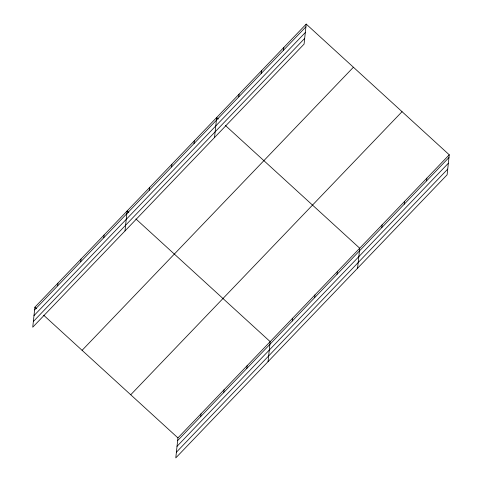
<?xml version="1.0" encoding="UTF-8"?>
<svg xmlns="http://www.w3.org/2000/svg" width="482" height="482" viewBox="0 0 482 482"><rect width="100%" height="100%" fill="white"/><g stroke="black" fill="none" stroke-linecap="round" stroke-linejoin="round"><path stroke-width="0.72" d="M306.209 24.1L34.885 307.191L32.746 327.194L304.076 44.103L306.209 24.1L449.254 154.806L447.115 174.809L175.791 457.9L177.924 437.897L449.254 154.806M57.659 285.85L57.948 283.127M80.723 261.786L81.012 259.063M103.781 237.728L104.076 234.999M125.001 230.944L127.134 210.941L128.784 212.442M149.227 190.306L149.522 187.582M171.616 166.953L171.905 164.229M193.999 143.6L194.288 140.877M214.538 137.521L216.671 117.518L218.322 119.024M200.699 416.556L200.988 413.833M238.765 96.888L239.06 94.165M223.762 392.499L224.052 389.769M261.154 73.535L261.443 70.812M246.826 368.435L247.115 365.711M283.537 50.182L283.826 47.453M268.04 361.651L270.179 341.648L135.918 218.967M292.273 321.018L292.562 318.289M314.656 297.659L314.945 294.936M337.038 274.306L337.328 271.583M357.578 268.233L359.717 248.224L225.456 125.543M381.81 227.594L382.099 224.871M404.193 204.241L404.482 201.518M426.576 180.889L426.865 178.159M34.596 309.914L305.919 26.823M33.987 315.614L305.311 32.529M33.36 321.488L304.684 38.403M82.091 350.324L353.414 67.233M130.724 394.764L402.048 111.673M177.635 440.62L448.959 157.53M177.027 446.326L448.35 163.235M176.4 452.2L447.724 169.11M34.885 307.191L36.536 308.691M43.669 315.216L177.924 437.897"/></g></svg>
